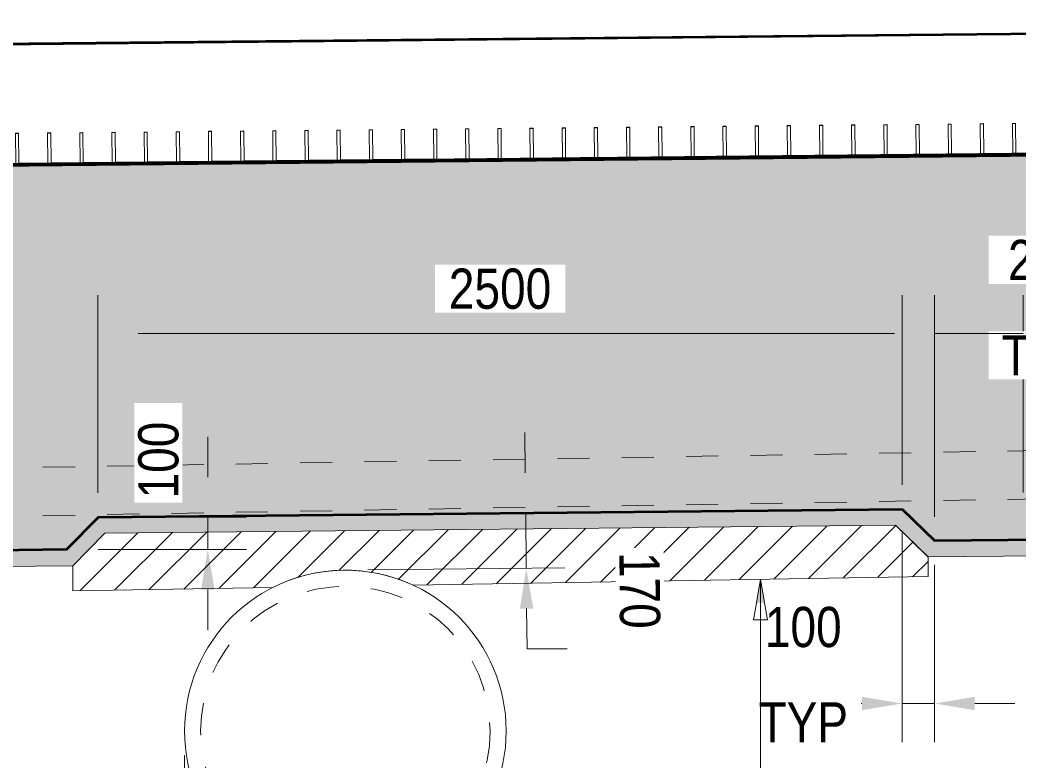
# Model space of a CAD drawing. Header units: metres. Extents: x -1691 to -1609, y 3 to 593.
# Drawn here: x -1631.537 to -1628.43, y 17.167 to 19.472 of the extents above; entities that cross this region are included whole.
import ezdxf

# ---------------------------------------------------------------- set-up
doc = ezdxf.new("R2010")
doc.units = ezdxf.units.M
doc.linetypes.add('JacobsDash', pattern=[0.0045, 0.003, -0.0015])
doc.layers.get('Defpoints').update_dxf_attribs({"color": 41})
for name, color, linetype, lineweight in [('BRIDGE-ABUTMENT-CONC', 7, 'Continuous', 50), ('BRIDGE-FRAMING-LINE-18-HID', 7, 'JacobsDash', 18), ('D-BDGE', 7, 'Continuous', 13), ('D-BDGE-FLOOR', 7, 'Continuous', 50), ('D-BDGE-FRAMING', 7, 'Continuous', 50), ('D-BDGE-LINE', 7, 'Continuous', 9), ('D-ENHA-TEXT', 7, 'Continuous', 9), ('D-ENHA-TEXT-DIMS', 7, 'Continuous', 9)]:
    doc.layers.add(name, color=color, linetype=linetype, lineweight=lineweight)
doc.styles.add('Arial Narrow_1', font='ARIALN.TTF', dxfattribs={"height": 0.125})
doc.styles.add('Arial Narrow_3', font='ARIALN.TTF', dxfattribs={"height": 0.125})
doc.dimstyles.new('Dimension_Standard_O__mm_', dxfattribs={"dimscale": 0.3048, "dimtxt": 0.127929, "dimasz": 0.410105, "dimexe": 0.393701, "dimexo": 0.246063, "dimgap": 0.246063, "dimtad": 1, "dimdec": 0, "dimlfac": 1000, "dimzin": 0, "dimdsep": 46, "dimtxsty": 'Arial Narrow_1', "dimsah": 1, "dimcen": 0.09, "dimaunit": 1, "dimadec": 4, "dimazin": 0, "dimtfac": 1, "dimtdec": 4, "dimtix": 1, "dimtmove": 0, "dimatfit": 3, "dimfxl": 1, "dimtvp": 1, "dimtfill": 1, "dimtolj": 1, "dimtzin": 0, "dimlwd": 18, "dimlwe": 18, "dimarcsym": 2})
doc.dimstyles.new('Dimension_Standard_O__mm__1', dxfattribs={"dimscale": 0.3048, "dimtxt": 0.127929, "dimasz": 0.410105, "dimexe": 0.393701, "dimexo": 0.246063, "dimgap": 0.246063, "dimtad": 1, "dimdec": 0, "dimlfac": 1000, "dimzin": 0, "dimdsep": 46, "dimtxsty": 'Arial Narrow_1', "dimsah": 1, "dimcen": 0.09, "dimaunit": 1, "dimadec": 4, "dimazin": 0, "dimtfac": 1, "dimtdec": 4, "dimtix": 1, "dimtmove": 2, "dimatfit": 3, "dimfxl": 1, "dimtvp": 1, "dimtfill": 1, "dimtolj": 1, "dimtzin": 0, "dimlwd": 18, "dimlwe": 18, "dimarcsym": 2})
doc.dimstyles.new('Dimension_Standard_O__mm__3', dxfattribs={"dimscale": 0.3048, "dimtxt": 0.127929, "dimasz": 0.410105, "dimexe": 0.393701, "dimexo": 0.246063, "dimgap": 0.246063, "dimtad": 1, "dimdec": 0, "dimlfac": 1000, "dimzin": 0, "dimdsep": 46, "dimtxsty": 'Arial Narrow_3', "dimsah": 1, "dimcen": 0.09, "dimaunit": 1, "dimadec": 4, "dimazin": 0, "dimtfac": 1, "dimtdec": 4, "dimtix": 1, "dimtmove": 0, "dimatfit": 3, "dimfxl": 1, "dimtvp": 1, "dimtfill": 1, "dimtolj": 1, "dimtzin": 0, "dimlwd": 18, "dimlwe": 18, "dimarcsym": 2})
doc.dimstyles.new('Dimension_Standard_O__mm__4', dxfattribs={"dimscale": 0.3048, "dimtxt": 0.127929, "dimasz": 0.410105, "dimexe": 0.393701, "dimexo": 0.246063, "dimgap": 0.246063, "dimtad": 1, "dimdec": 0, "dimlfac": 1000, "dimzin": 0, "dimdsep": 46, "dimtxsty": 'Arial Narrow_1', "dimsah": 1, "dimcen": 0.09, "dimaunit": 1, "dimadec": 4, "dimazin": 0, "dimtfac": 1, "dimtdec": 4, "dimtix": 1, "dimtmove": 1, "dimatfit": 3, "dimfxl": 1, "dimtvp": 1, "dimtfill": 1, "dimtolj": 1, "dimtzin": 0, "dimlwd": 18, "dimlwe": 18, "dimarcsym": 2})

# ---------------------------------------------------------------- blocks, each defined once
blk = doc.blocks.new('07_STR_DPS_PermadecPanel - 07_STR_DPS_PermadecPanel-5973129-DRG-2871072 - ABUTMENT B CONCRETE ELEVATION')
at = {"layer": 'BRIDGE-FRAMING-LINE-18-HID', "color": 9, "lineweight": 13, "true_color": 0xc3c3c3}
for p, q in [((-1673.3267, 19.1193), (-1673.3167, 19.1194)), ((-1673.3267, 19.1187), (-1673.3267, 19.1193)), ((-1673.3267, 19.1193), (-1673.3267, 19.1187)), ((-1673.3167, 19.1194), (-1673.3167, 19.1188)), ((-1673.3167, 19.1194), (-1673.3167, 19.1188)), ((-1673.2267, 19.1203), (-1673.2167, 19.1204)), ((-1673.2267, 19.1197), (-1673.2267, 19.1203)), ((-1673.2267, 19.1203), (-1673.2267, 19.1197)), ((-1673.2167, 19.1204), (-1673.2167, 19.1198)), ((-1673.2167, 19.1204), (-1673.2167, 19.1198)), ((-1673.1267, 19.1213), (-1673.1167, 19.1214)), ((-1673.1267, 19.1207), (-1673.1267, 19.1213)), ((-1673.1267, 19.1213), (-1673.1267, 19.1207)), ((-1673.1167, 19.1214), (-1673.1167, 19.1208)), ((-1673.1167, 19.1214), (-1673.1167, 19.1208)), ((-1673.0267, 19.1223), (-1673.0167, 19.1224)), ((-1673.0267, 19.1217), (-1673.0267, 19.1223)), ((-1673.0267, 19.1223), (-1673.0267, 19.1217)), ((-1673.0167, 19.1224), (-1673.0167, 19.1218)), ((-1673.0167, 19.1224), (-1673.0167, 19.1218)), ((-1672.9267, 19.1232), (-1672.9167, 19.1233)), ((-1672.9267, 19.1227), (-1672.9267, 19.1232)), ((-1672.9267, 19.1232), (-1672.9267, 19.1227)), ((-1672.9167, 19.1233), (-1672.9167, 19.1228)), ((-1672.9167, 19.1233), (-1672.9167, 19.1228)), ((-1672.8267, 19.1242), (-1672.8167, 19.1243)), ((-1672.8267, 19.1237), (-1672.8267, 19.1242)), ((-1672.8267, 19.1242), (-1672.8267, 19.1237)), ((-1672.8167, 19.1243), (-1672.8167, 19.1238)), ((-1672.8167, 19.1243), (-1672.8167, 19.1238)), ((-1673.3707, 19.0258), (-1673.3708, 19.0253)), ((-1673.3707, 19.0258), (-1673.3257, 19.0263)), ((-1673.3707, 19.0253), (-1673.3707, 19.0258)), ((-1672.7707, 19.0258), (-1673.3707, 19.0198)), ((-1673.3157, 19.0264), (-1673.2258, 19.0273)), ((-1673.2158, 19.0274), (-1673.1258, 19.0283)), ((-1673.1158, 19.0284), (-1673.0258, 19.0293)), ((-1673.0158, 19.0294), (-1672.9258, 19.0303)), ((-1672.9158, 19.0304), (-1672.8258, 19.0312)), ((-1672.8158, 19.0313), (-1672.7708, 19.0318)), ((-1672.7708, 19.0318), (-1672.7708, 19.0315)), ((-1672.7708, 19.0318), (-1672.7708, 19.0312))]:
    blk.add_line(p, q, dxfattribs=at)
at = {"layer": 'D-BDGE-FRAMING', "color": 9, "lineweight": 13, "true_color": 0xc3c3c3}
for p, q in [((-1673.3167, 19.1188), (-1673.3267, 19.1187)), ((-1673.3267, 19.1187), (-1673.3258, 19.0257)), ((-1673.3158, 19.0258), (-1673.3167, 19.1188)), ((-1673.2167, 19.1198), (-1673.2267, 19.1197)), ((-1673.2267, 19.1197), (-1673.2258, 19.0267)), ((-1673.2158, 19.0268), (-1673.2167, 19.1198)), ((-1673.1167, 19.1208), (-1673.1267, 19.1207)), ((-1673.1267, 19.1207), (-1673.1258, 19.0277)), ((-1673.1158, 19.0278), (-1673.1167, 19.1208)), ((-1673.0167, 19.1218), (-1673.0267, 19.1217)), ((-1673.0267, 19.1217), (-1673.0258, 19.0287)), ((-1673.0158, 19.0288), (-1673.0167, 19.1218)), ((-1672.9167, 19.1228), (-1672.9267, 19.1227)), ((-1672.9267, 19.1227), (-1672.9258, 19.0297)), ((-1672.9158, 19.0298), (-1672.9167, 19.1228)), ((-1672.8167, 19.1238), (-1672.8267, 19.1237)), ((-1672.8267, 19.1237), (-1672.8258, 19.0307)), ((-1672.8158, 19.0308), (-1672.8167, 19.1238)), ((-1673.3258, 19.0257), (-1673.3708, 19.0253)), ((-1673.3708, 19.0252), (-1673.3707, 19.0193)), ((-1673.3707, 19.0193), (-1672.7708, 19.0252)), ((-1673.2258, 19.0267), (-1673.3158, 19.0258)), ((-1673.1258, 19.0277), (-1673.2158, 19.0268)), ((-1673.0258, 19.0287), (-1673.1158, 19.0278)), ((-1672.9258, 19.0297), (-1673.0158, 19.0288)), ((-1672.8258, 19.0307), (-1672.9158, 19.0298)), ((-1672.7708, 19.0312), (-1672.8158, 19.0308)), ((-1672.7708, 19.0252), (-1672.7708, 19.0312))]:
    blk.add_line(p, q, dxfattribs=at)
blk = doc.blocks.new('07_STR_DPS_PermadecPanel - 07_STR_DPS_PermadecPanel-V22-DRG-2871072 - ABUTMENT B CONCRETE ELEVATION')
at = {"layer": 'BRIDGE-FRAMING-LINE-18-HID', "color": 9, "lineweight": 13, "true_color": 0xc3c3c3}
for p, q in [((-1672.7267, 19.1255), (-1672.7167, 19.1256)), ((-1672.7267, 19.1249), (-1672.7267, 19.1255)), ((-1672.7267, 19.1255), (-1672.7267, 19.1249)), ((-1672.7167, 19.1256), (-1672.7167, 19.125)), ((-1672.7167, 19.1256), (-1672.7167, 19.125)), ((-1672.6267, 19.1265), (-1672.6167, 19.1266)), ((-1672.6267, 19.1259), (-1672.6267, 19.1265)), ((-1672.6267, 19.1265), (-1672.6267, 19.1259)), ((-1672.6167, 19.1266), (-1672.6167, 19.126)), ((-1672.6167, 19.1266), (-1672.6167, 19.126)), ((-1672.5267, 19.1275), (-1672.5268, 19.1269)), ((-1672.5267, 19.1275), (-1672.5167, 19.1276)), ((-1672.5267, 19.1269), (-1672.5267, 19.1275)), ((-1672.5167, 19.1276), (-1672.5168, 19.127)), ((-1672.5167, 19.1276), (-1672.5167, 19.127)), ((-1672.4267, 19.1285), (-1672.4268, 19.1279)), ((-1672.4267, 19.1285), (-1672.4167, 19.1286)), ((-1672.4267, 19.1279), (-1672.4267, 19.1285)), ((-1672.4167, 19.1286), (-1672.4168, 19.128)), ((-1672.4167, 19.1286), (-1672.4167, 19.128)), ((-1672.3267, 19.1294), (-1672.3268, 19.1289)), ((-1672.3267, 19.1294), (-1672.3167, 19.1295)), ((-1672.3267, 19.1289), (-1672.3267, 19.1294)), ((-1672.3167, 19.1295), (-1672.3168, 19.129)), ((-1672.3167, 19.1295), (-1672.3167, 19.129)), ((-1672.2267, 19.1304), (-1672.2268, 19.1299)), ((-1672.2267, 19.1304), (-1672.2167, 19.1305)), ((-1672.2267, 19.1299), (-1672.2267, 19.1304)), ((-1672.2167, 19.1305), (-1672.2168, 19.13)), ((-1672.2167, 19.1305), (-1672.2167, 19.13)), ((-1672.7708, 19.032), (-1672.7258, 19.0325)), ((-1672.7708, 19.0315), (-1672.7708, 19.032)), ((-1672.7708, 19.032), (-1672.7708, 19.0315)), ((-1672.7708, 19.0315), (-1672.7708, 19.0313)), ((-1672.1707, 19.032), (-1672.7707, 19.026)), ((-1672.7158, 19.0326), (-1672.6258, 19.0335)), ((-1672.6158, 19.0336), (-1672.5258, 19.0345)), ((-1672.5158, 19.0346), (-1672.4258, 19.0355)), ((-1672.4158, 19.0356), (-1672.3258, 19.0365)), ((-1672.3158, 19.0366), (-1672.2258, 19.0374)), ((-1672.2158, 19.0375), (-1672.1708, 19.038)), ((-1672.1708, 19.038), (-1672.1708, 19.0374)), ((-1672.1708, 19.038), (-1672.1708, 19.0374)), ((-1672.1708, 19.0373), (-1672.1708, 19.0374))]:
    blk.add_line(p, q, dxfattribs=at)
at = {"layer": 'D-BDGE-FRAMING', "color": 9, "lineweight": 13, "true_color": 0xc3c3c3}
for p, q in [((-1672.7167, 19.125), (-1672.7267, 19.1249)), ((-1672.7267, 19.1249), (-1672.7258, 19.0319)), ((-1672.7158, 19.032), (-1672.7167, 19.125)), ((-1672.6167, 19.126), (-1672.6267, 19.1259)), ((-1672.6267, 19.1259), (-1672.6258, 19.0329)), ((-1672.6158, 19.033), (-1672.6167, 19.126)), ((-1672.5168, 19.127), (-1672.5268, 19.1269)), ((-1672.5268, 19.1269), (-1672.5258, 19.0339)), ((-1672.5158, 19.034), (-1672.5168, 19.127)), ((-1672.4168, 19.128), (-1672.4268, 19.1279)), ((-1672.4268, 19.1279), (-1672.4258, 19.0349)), ((-1672.4158, 19.035), (-1672.4168, 19.128)), ((-1672.3168, 19.129), (-1672.3268, 19.1289)), ((-1672.3268, 19.1289), (-1672.3258, 19.0359)), ((-1672.3158, 19.036), (-1672.3168, 19.129)), ((-1672.2168, 19.13), (-1672.2268, 19.1299)), ((-1672.2268, 19.1299), (-1672.2258, 19.0369)), ((-1672.2158, 19.037), (-1672.2168, 19.13)), ((-1672.7258, 19.0319), (-1672.7708, 19.0315)), ((-1672.7708, 19.0255), (-1672.1708, 19.0314)), ((-1672.7708, 19.0312), (-1672.7708, 19.0255)), ((-1672.6258, 19.0329), (-1672.7158, 19.032)), ((-1672.5258, 19.0339), (-1672.6158, 19.033)), ((-1672.4258, 19.0349), (-1672.5158, 19.034)), ((-1672.3258, 19.0359), (-1672.4158, 19.035)), ((-1672.2258, 19.0369), (-1672.3158, 19.036)), ((-1672.1708, 19.0374), (-1672.2158, 19.037)), ((-1672.1708, 19.0314), (-1672.1708, 19.0373))]:
    blk.add_line(p, q, dxfattribs=at)
blk = doc.blocks.new('07_STR_DPS_PermadecPanel - 07_STR_DPS_PermadecPanel-V23-DRG-2871072 - ABUTMENT B CONCRETE ELEVATION')
at = {"layer": 'BRIDGE-FRAMING-LINE-18-HID', "color": 9, "lineweight": 13, "true_color": 0xc3c3c3}
for p, q in [((-1671.8267, 19.1343), (-1671.8268, 19.1337)), ((-1671.8267, 19.1343), (-1671.8167, 19.1344)), ((-1671.8267, 19.1337), (-1671.8267, 19.1343)), ((-1671.8167, 19.1344), (-1671.8168, 19.1338)), ((-1671.8167, 19.1344), (-1671.8167, 19.1338)), ((-1671.7268, 19.1352), (-1671.7168, 19.1353)), ((-1671.7267, 19.1347), (-1671.7268, 19.1352)), ((-1671.7268, 19.1352), (-1671.7268, 19.1347)), ((-1671.7168, 19.1353), (-1671.7167, 19.1348)), ((-1671.7168, 19.1353), (-1671.7168, 19.1348)), ((-1671.6268, 19.1362), (-1671.6168, 19.1363)), ((-1671.6268, 19.1357), (-1671.6268, 19.1362)), ((-1671.6268, 19.1362), (-1671.6268, 19.1357)), ((-1671.6168, 19.1363), (-1671.6168, 19.1358)), ((-1671.6168, 19.1363), (-1671.6168, 19.1358)), ((-1672.1267, 19.1313), (-1672.1268, 19.1307)), ((-1672.1267, 19.1313), (-1672.1167, 19.1314)), ((-1672.1267, 19.1307), (-1672.1267, 19.1313)), ((-1672.1167, 19.1314), (-1672.1168, 19.1308)), ((-1672.1167, 19.1314), (-1672.1167, 19.1308)), ((-1672.0267, 19.1323), (-1672.0268, 19.1317)), ((-1672.0267, 19.1323), (-1672.0167, 19.1324)), ((-1672.0267, 19.1317), (-1672.0267, 19.1323)), ((-1672.0167, 19.1324), (-1672.0168, 19.1318)), ((-1672.0167, 19.1324), (-1672.0167, 19.1318)), ((-1671.9267, 19.1333), (-1671.9268, 19.1327)), ((-1671.9267, 19.1333), (-1671.9167, 19.1334)), ((-1671.9267, 19.1327), (-1671.9267, 19.1333)), ((-1671.9167, 19.1334), (-1671.9168, 19.1328)), ((-1671.9167, 19.1334), (-1671.9167, 19.1328)), ((-1671.9158, 19.0404), (-1671.8258, 19.0413)), ((-1671.8158, 19.0414), (-1671.7258, 19.0423)), ((-1671.7158, 19.0424), (-1671.6258, 19.0432)), ((-1671.6158, 19.0433), (-1671.5708, 19.0438)), ((-1671.5708, 19.0438), (-1671.5709, 19.0432)), ((-1671.5708, 19.0438), (-1671.5708, 19.0432)), ((-1672.1708, 19.0378), (-1672.1258, 19.0383)), ((-1672.1708, 19.0374), (-1672.1708, 19.0378)), ((-1672.1708, 19.0378), (-1672.1708, 19.0373)), ((-1671.5708, 19.0378), (-1672.1707, 19.0318)), ((-1672.1158, 19.0384), (-1672.0258, 19.0393)), ((-1672.0158, 19.0394), (-1671.9258, 19.0403))]:
    blk.add_line(p, q, dxfattribs=at)
at = {"layer": 'D-BDGE-FRAMING', "color": 9, "lineweight": 13, "true_color": 0xc3c3c3}
for p, q in [((-1671.8168, 19.1338), (-1671.8268, 19.1337)), ((-1671.8268, 19.1337), (-1671.8259, 19.0407)), ((-1671.8159, 19.0408), (-1671.8168, 19.1338)), ((-1671.7168, 19.1348), (-1671.7268, 19.1347)), ((-1671.7268, 19.1347), (-1671.7259, 19.0417)), ((-1671.7159, 19.0418), (-1671.7168, 19.1348)), ((-1671.6168, 19.1358), (-1671.6268, 19.1357)), ((-1671.6268, 19.1357), (-1671.6259, 19.0427)), ((-1671.6159, 19.0428), (-1671.6168, 19.1358)), ((-1672.1168, 19.1308), (-1672.1268, 19.1307)), ((-1672.1268, 19.1307), (-1672.1258, 19.0377)), ((-1672.1158, 19.0378), (-1672.1168, 19.1308)), ((-1672.0168, 19.1318), (-1672.0268, 19.1317)), ((-1672.0268, 19.1317), (-1672.0259, 19.0387)), ((-1672.0159, 19.0388), (-1672.0168, 19.1318)), ((-1671.9168, 19.1328), (-1671.9268, 19.1327)), ((-1671.9268, 19.1327), (-1671.9259, 19.0397)), ((-1671.9159, 19.0398), (-1671.9168, 19.1328)), ((-1671.8259, 19.0407), (-1671.9159, 19.0398)), ((-1671.7259, 19.0417), (-1671.8159, 19.0408)), ((-1671.6259, 19.0427), (-1671.7159, 19.0418)), ((-1671.5709, 19.0432), (-1671.6159, 19.0428)), ((-1671.5708, 19.0372), (-1671.5709, 19.0432)), ((-1672.1258, 19.0377), (-1672.1708, 19.0373)), ((-1672.1708, 19.0373), (-1672.1708, 19.0313)), ((-1672.1708, 19.0313), (-1671.5708, 19.0372)), ((-1672.0259, 19.0387), (-1672.1158, 19.0378)), ((-1671.9259, 19.0397), (-1672.0159, 19.0388))]:
    blk.add_line(p, q, dxfattribs=at)
blk = doc.blocks.new('07_STR_DPS_PermadecPanel - 07_STR_DPS_PermadecPanel-V24-DRG-2871072 - ABUTMENT B CONCRETE ELEVATION')
at = {"layer": 'BRIDGE-FRAMING-LINE-18-HID', "color": 9, "lineweight": 13, "true_color": 0xc3c3c3}
for p, q in [((-1671.5268, 19.1372), (-1671.5168, 19.1373)), ((-1671.5268, 19.1366), (-1671.5268, 19.1372)), ((-1671.5268, 19.1372), (-1671.5268, 19.1366)), ((-1671.5168, 19.1373), (-1671.5168, 19.1367)), ((-1671.5168, 19.1373), (-1671.5168, 19.1367)), ((-1671.4268, 19.1382), (-1671.4168, 19.1383)), ((-1671.4268, 19.1376), (-1671.4268, 19.1382)), ((-1671.4268, 19.1382), (-1671.4268, 19.1376)), ((-1671.4168, 19.1383), (-1671.4168, 19.1377)), ((-1671.4168, 19.1383), (-1671.4168, 19.1377)), ((-1671.3268, 19.1392), (-1671.3168, 19.1393)), ((-1671.3268, 19.1386), (-1671.3268, 19.1392)), ((-1671.3268, 19.1392), (-1671.3268, 19.1386)), ((-1671.3168, 19.1393), (-1671.3168, 19.1387)), ((-1671.3168, 19.1393), (-1671.3168, 19.1387)), ((-1671.2268, 19.1402), (-1671.2168, 19.1403)), ((-1671.2268, 19.1396), (-1671.2268, 19.1402)), ((-1671.2268, 19.1402), (-1671.2268, 19.1396)), ((-1671.2168, 19.1403), (-1671.2168, 19.1397)), ((-1671.2168, 19.1403), (-1671.2168, 19.1397)), ((-1671.1268, 19.1411), (-1671.1168, 19.1412)), ((-1671.1268, 19.1406), (-1671.1268, 19.1411)), ((-1671.1268, 19.1411), (-1671.1268, 19.1406)), ((-1671.1168, 19.1412), (-1671.1168, 19.1407)), ((-1671.1168, 19.1412), (-1671.1168, 19.1407)), ((-1671.0268, 19.1421), (-1671.0168, 19.1422)), ((-1671.0268, 19.1416), (-1671.0268, 19.1421)), ((-1671.0268, 19.1421), (-1671.0268, 19.1416)), ((-1671.0168, 19.1422), (-1671.0168, 19.1417)), ((-1671.0168, 19.1422), (-1671.0168, 19.1417)), ((-1671.5708, 19.0437), (-1671.5709, 19.0432)), ((-1671.5708, 19.0437), (-1671.5258, 19.0442)), ((-1671.5708, 19.0433), (-1671.5708, 19.0437)), ((-1670.9708, 19.0437), (-1671.5708, 19.0377)), ((-1671.5158, 19.0443), (-1671.4258, 19.0452)), ((-1671.4158, 19.0453), (-1671.3258, 19.0462)), ((-1671.3158, 19.0463), (-1671.2259, 19.0472)), ((-1671.2159, 19.0473), (-1671.1259, 19.0482)), ((-1671.1159, 19.0483), (-1671.0259, 19.0491)), ((-1671.0159, 19.0492), (-1670.9709, 19.0497)), ((-1670.9709, 19.0497), (-1670.9709, 19.0491)), ((-1670.9709, 19.0497), (-1670.9709, 19.0491))]:
    blk.add_line(p, q, dxfattribs=at)
at = {"layer": 'D-BDGE-FRAMING', "color": 9, "lineweight": 13, "true_color": 0xc3c3c3}
for p, q in [((-1671.5168, 19.1367), (-1671.5268, 19.1366)), ((-1671.5268, 19.1366), (-1671.5259, 19.0436)), ((-1671.5159, 19.0437), (-1671.5168, 19.1367)), ((-1671.4168, 19.1377), (-1671.4268, 19.1376)), ((-1671.4268, 19.1376), (-1671.4259, 19.0446)), ((-1671.4159, 19.0447), (-1671.4168, 19.1377)), ((-1671.3168, 19.1387), (-1671.3268, 19.1386)), ((-1671.3268, 19.1386), (-1671.3259, 19.0456)), ((-1671.3159, 19.0457), (-1671.3168, 19.1387)), ((-1671.2168, 19.1397), (-1671.2268, 19.1396)), ((-1671.2268, 19.1396), (-1671.2259, 19.0466)), ((-1671.2159, 19.0467), (-1671.2168, 19.1397)), ((-1671.1168, 19.1407), (-1671.1268, 19.1406)), ((-1671.1268, 19.1406), (-1671.1259, 19.0476)), ((-1671.1159, 19.0477), (-1671.1168, 19.1407)), ((-1671.0168, 19.1417), (-1671.0268, 19.1416)), ((-1671.0268, 19.1416), (-1671.0259, 19.0486)), ((-1671.0159, 19.0487), (-1671.0168, 19.1417)), ((-1671.5259, 19.0436), (-1671.5709, 19.0432)), ((-1671.5709, 19.0432), (-1671.5708, 19.0372)), ((-1671.5708, 19.0372), (-1670.9708, 19.0431)), ((-1671.4259, 19.0446), (-1671.5159, 19.0437)), ((-1671.3259, 19.0456), (-1671.4159, 19.0447)), ((-1671.2259, 19.0466), (-1671.3159, 19.0457)), ((-1671.1259, 19.0476), (-1671.2159, 19.0467)), ((-1671.0259, 19.0486), (-1671.1159, 19.0477)), ((-1670.9709, 19.0491), (-1671.0159, 19.0487)), ((-1670.9708, 19.0431), (-1670.9709, 19.0491))]:
    blk.add_line(p, q, dxfattribs=at)
blk = doc.blocks.new('07_STR_DPS_PermadecPanel - 07_STR_DPS_PermadecPanel-V25-DRG-2871072 - ABUTMENT B CONCRETE ELEVATION')
at = {"layer": 'BRIDGE-FRAMING-LINE-18-HID', "color": 9, "lineweight": 13, "true_color": 0xc3c3c3}
for p, q in [((-1670.9268, 19.1432), (-1670.9168, 19.1433)), ((-1670.9268, 19.1426), (-1670.9268, 19.1432)), ((-1670.9268, 19.1432), (-1670.9268, 19.1426)), ((-1670.9168, 19.1433), (-1670.9168, 19.1427)), ((-1670.9168, 19.1433), (-1670.9168, 19.1427)), ((-1670.8268, 19.1442), (-1670.8168, 19.1443)), ((-1670.8268, 19.1436), (-1670.8268, 19.1442)), ((-1670.8268, 19.1442), (-1670.8268, 19.1436)), ((-1670.8168, 19.1443), (-1670.8168, 19.1437)), ((-1670.8168, 19.1443), (-1670.8168, 19.1437)), ((-1670.7268, 19.1452), (-1670.7168, 19.1453)), ((-1670.7268, 19.1446), (-1670.7268, 19.1452)), ((-1670.7268, 19.1452), (-1670.7268, 19.1446)), ((-1670.7168, 19.1453), (-1670.7168, 19.1447)), ((-1670.7168, 19.1453), (-1670.7168, 19.1447)), ((-1670.6268, 19.1462), (-1670.6168, 19.1463)), ((-1670.6268, 19.1456), (-1670.6268, 19.1462)), ((-1670.6268, 19.1462), (-1670.6268, 19.1456)), ((-1670.6168, 19.1463), (-1670.6168, 19.1457)), ((-1670.6168, 19.1463), (-1670.6168, 19.1457)), ((-1670.5268, 19.1471), (-1670.5269, 19.1466)), ((-1670.5268, 19.1471), (-1670.5168, 19.1472)), ((-1670.5268, 19.1466), (-1670.5268, 19.1471)), ((-1670.5168, 19.1472), (-1670.5169, 19.1467)), ((-1670.5168, 19.1472), (-1670.5168, 19.1467)), ((-1670.4268, 19.1481), (-1670.4269, 19.1476)), ((-1670.4268, 19.1481), (-1670.4168, 19.1482)), ((-1670.4268, 19.1476), (-1670.4268, 19.1481)), ((-1670.4168, 19.1482), (-1670.4169, 19.1477)), ((-1670.4168, 19.1482), (-1670.4168, 19.1477)), ((-1670.9709, 19.0497), (-1670.9259, 19.0502)), ((-1670.9709, 19.0491), (-1670.9709, 19.0497)), ((-1670.9709, 19.0497), (-1670.9709, 19.0492)), ((-1670.3708, 19.0497), (-1670.9708, 19.0437)), ((-1670.9159, 19.0503), (-1670.8259, 19.0512)), ((-1670.8159, 19.0513), (-1670.7259, 19.0522)), ((-1670.7159, 19.0523), (-1670.6259, 19.0532)), ((-1670.6159, 19.0533), (-1670.5259, 19.0542)), ((-1670.5159, 19.0543), (-1670.4259, 19.0551)), ((-1670.4159, 19.0552), (-1670.3709, 19.0557)), ((-1670.3709, 19.0557), (-1670.3709, 19.0553)), ((-1670.3709, 19.0557), (-1670.3709, 19.0551))]:
    blk.add_line(p, q, dxfattribs=at)
at = {"layer": 'D-BDGE-FRAMING', "color": 9, "lineweight": 13, "true_color": 0xc3c3c3}
for p, q in [((-1670.9168, 19.1427), (-1670.9268, 19.1426)), ((-1670.9268, 19.1426), (-1670.9259, 19.0496)), ((-1670.9159, 19.0497), (-1670.9168, 19.1427)), ((-1670.8168, 19.1437), (-1670.8268, 19.1436)), ((-1670.8268, 19.1436), (-1670.8259, 19.0506)), ((-1670.8159, 19.0507), (-1670.8168, 19.1437)), ((-1670.7168, 19.1447), (-1670.7268, 19.1446)), ((-1670.7268, 19.1446), (-1670.7259, 19.0516)), ((-1670.7159, 19.0517), (-1670.7168, 19.1447)), ((-1670.6168, 19.1457), (-1670.6268, 19.1456)), ((-1670.6268, 19.1456), (-1670.6259, 19.0526)), ((-1670.6159, 19.0527), (-1670.6168, 19.1457)), ((-1670.5169, 19.1467), (-1670.5269, 19.1466)), ((-1670.5269, 19.1466), (-1670.5259, 19.0536)), ((-1670.5159, 19.0537), (-1670.5169, 19.1467)), ((-1670.4169, 19.1477), (-1670.4269, 19.1476)), ((-1670.4269, 19.1476), (-1670.4259, 19.0546)), ((-1670.4159, 19.0547), (-1670.4169, 19.1477)), ((-1670.9259, 19.0496), (-1670.9709, 19.0492)), ((-1670.9709, 19.0491), (-1670.9708, 19.0432)), ((-1670.9708, 19.0432), (-1670.3709, 19.0491)), ((-1670.8259, 19.0506), (-1670.9159, 19.0497)), ((-1670.7259, 19.0516), (-1670.8159, 19.0507)), ((-1670.6259, 19.0526), (-1670.7159, 19.0517)), ((-1670.5259, 19.0536), (-1670.6159, 19.0527)), ((-1670.4259, 19.0546), (-1670.5159, 19.0537)), ((-1670.3709, 19.0551), (-1670.4159, 19.0547)), ((-1670.3709, 19.0491), (-1670.3709, 19.0551))]:
    blk.add_line(p, q, dxfattribs=at)
blk = doc.blocks.new('07_STR_DPS_PermadecPanel - 07_STR_DPS_PermadecPanel-V26-DRG-2871072 - ABUTMENT B CONCRETE ELEVATION')
at = {"layer": 'BRIDGE-FRAMING-LINE-18-HID', "color": 9, "lineweight": 13, "true_color": 0xc3c3c3}
for p, q in [((-1670.3268, 19.1493), (-1670.3269, 19.1487)), ((-1670.3268, 19.1493), (-1670.3168, 19.1494)), ((-1670.3268, 19.1487), (-1670.3268, 19.1493)), ((-1670.3168, 19.1494), (-1670.3169, 19.1488)), ((-1670.3168, 19.1494), (-1670.3168, 19.1488)), ((-1670.2268, 19.1503), (-1670.2269, 19.1497)), ((-1670.2268, 19.1503), (-1670.2168, 19.1504)), ((-1670.2268, 19.1497), (-1670.2268, 19.1503)), ((-1670.2168, 19.1504), (-1670.2169, 19.1498)), ((-1670.2168, 19.1504), (-1670.2168, 19.1498)), ((-1670.1268, 19.1513), (-1670.1269, 19.1507)), ((-1670.1268, 19.1513), (-1670.1168, 19.1514)), ((-1670.1268, 19.1507), (-1670.1268, 19.1513)), ((-1670.1168, 19.1514), (-1670.1169, 19.1508)), ((-1670.1168, 19.1514), (-1670.1168, 19.1508)), ((-1670.0268, 19.1523), (-1670.0269, 19.1517)), ((-1670.0268, 19.1523), (-1670.0168, 19.1524)), ((-1670.0268, 19.1517), (-1670.0268, 19.1523)), ((-1670.0168, 19.1524), (-1670.0169, 19.1518)), ((-1670.0168, 19.1524), (-1670.0168, 19.1518)), ((-1669.9268, 19.1532), (-1669.9269, 19.1527)), ((-1669.9268, 19.1532), (-1669.9168, 19.1533)), ((-1669.9268, 19.1527), (-1669.9268, 19.1532)), ((-1669.9168, 19.1533), (-1669.9169, 19.1528)), ((-1669.9168, 19.1533), (-1669.9168, 19.1528)), ((-1669.8268, 19.1542), (-1669.8269, 19.1537)), ((-1669.8268, 19.1542), (-1669.8168, 19.1543)), ((-1669.8268, 19.1537), (-1669.8268, 19.1542)), ((-1669.8168, 19.1543), (-1669.8169, 19.1538)), ((-1669.8168, 19.1543), (-1669.8168, 19.1538)), ((-1670.3709, 19.0558), (-1670.3259, 19.0563)), ((-1670.3709, 19.0553), (-1670.3709, 19.0558)), ((-1670.3709, 19.0558), (-1670.3709, 19.0553)), ((-1670.3709, 19.0553), (-1670.3709, 19.0552)), ((-1669.7709, 19.0558), (-1670.3708, 19.0498)), ((-1670.3159, 19.0564), (-1670.2259, 19.0573)), ((-1670.2159, 19.0574), (-1670.1259, 19.0583)), ((-1670.1159, 19.0584), (-1670.0259, 19.0593)), ((-1670.0159, 19.0594), (-1669.9259, 19.0603)), ((-1669.9159, 19.0604), (-1669.8259, 19.0612)), ((-1669.8159, 19.0613), (-1669.7709, 19.0618)), ((-1669.7709, 19.0618), (-1669.771, 19.0612)), ((-1669.7709, 19.0618), (-1669.7709, 19.0613))]:
    blk.add_line(p, q, dxfattribs=at)
at = {"layer": 'D-BDGE-FRAMING', "color": 9, "lineweight": 13, "true_color": 0xc3c3c3}
for p, q in [((-1670.3169, 19.1488), (-1670.3269, 19.1487)), ((-1670.3269, 19.1487), (-1670.3259, 19.0557)), ((-1670.3159, 19.0558), (-1670.3169, 19.1488)), ((-1670.2169, 19.1498), (-1670.2269, 19.1497)), ((-1670.2269, 19.1497), (-1670.2259, 19.0567)), ((-1670.2159, 19.0568), (-1670.2169, 19.1498)), ((-1670.1169, 19.1508), (-1670.1269, 19.1507)), ((-1670.1269, 19.1507), (-1670.1259, 19.0577)), ((-1670.1159, 19.0578), (-1670.1169, 19.1508)), ((-1670.0169, 19.1518), (-1670.0269, 19.1517)), ((-1670.0269, 19.1517), (-1670.026, 19.0587)), ((-1670.016, 19.0588), (-1670.0169, 19.1518)), ((-1669.9169, 19.1528), (-1669.9269, 19.1527)), ((-1669.9269, 19.1527), (-1669.926, 19.0597)), ((-1669.916, 19.0598), (-1669.9169, 19.1528)), ((-1669.8169, 19.1538), (-1669.8269, 19.1537)), ((-1669.8269, 19.1537), (-1669.826, 19.0607)), ((-1669.816, 19.0608), (-1669.8169, 19.1538)), ((-1670.3259, 19.0557), (-1670.3709, 19.0553)), ((-1670.3709, 19.0493), (-1669.7709, 19.0552)), ((-1670.3709, 19.0551), (-1670.3709, 19.0493)), ((-1670.2259, 19.0567), (-1670.3159, 19.0558)), ((-1670.1259, 19.0577), (-1670.2159, 19.0568)), ((-1670.026, 19.0587), (-1670.1159, 19.0578)), ((-1669.926, 19.0597), (-1670.016, 19.0588)), ((-1669.826, 19.0607), (-1669.916, 19.0598)), ((-1669.771, 19.0612), (-1669.816, 19.0608)), ((-1669.7709, 19.0552), (-1669.771, 19.0612))]:
    blk.add_line(p, q, dxfattribs=at)
blk = doc.blocks.new('DIMBLOCK7-DRG-2871072 - ABUTMENT B CONCRETE ELEVATION')
at = {"layer": 'D-ENHA-TEXT-DIMS', "color": 0, "lineweight": 18, "transparency": 16777216}
for p, q in [((-1628.6931, 17.9267), (-1628.6931, 18.6164)), ((-1628.4178, 18.0026), (-1628.4178, 18.6164)), ((-1628.8181, 18.4964), (-1628.9431, 18.4964)), ((-1628.2928, 18.4964), (-1628.1678, 18.4964))]:
    blk.add_line(p, q, dxfattribs=at)
at = {"layer": 'D-ENHA-TEXT-DIMS', "color": 0, "transparency": 16777216}
blk.add_solid([(-1628.8181, 18.5173), (-1628.8181, 18.4756), (-1628.6931, 18.4964)], dxfattribs=at)
at = {"layer": 'Defpoints', "color": 0, "transparency": 16777216}
for p in [(-1628.4178, 17.9276), (-1628.6931, 17.8517)]:
    blk.add_point(p, dxfattribs=at)
at = {"layer": 'D-ENHA-TEXT-DIMS', "color": 0, "lineweight": 18, "transparency": 16777216, "insert": (-1628.3452, 18.7246), "char_height": 0.125, "width": 0.333833, "attachment_point": 5, "line_spacing_factor": 0.974696, "style": 'Arial Narrow_1', "bg_fill": 3, "box_fill_scale": 1.1, "bg_fill_color": 256, "bg_fill_true_color": 13158600, "bg_fill_transparency": 0}
blk.add_mtext('\\A1;275', dxfattribs=at)
at = {"layer": 'D-ENHA-TEXT-DIMS', "color": 0, "lineweight": 18, "transparency": 16777216, "insert": (-1628.3452, 18.4288), "char_height": 0.125, "width": 0.333833, "attachment_point": 5, "style": 'Arial Narrow_1', "bg_fill": 3, "box_fill_scale": 1.1, "bg_fill_color": 256, "bg_fill_true_color": 13158600, "bg_fill_transparency": 0}
blk.add_mtext('\\A1;TYP', dxfattribs=at)
at = {"layer": 'D-ENHA-TEXT-DIMS', "color": 0, "lineweight": 18, "transparency": 16777216}
blk.add_line((-1628.6931, 18.4964), (-1628.4178, 18.4964), dxfattribs=at)
at = {"layer": 'D-ENHA-TEXT-DIMS', "color": 0, "transparency": 16777216}
blk.add_solid([(-1628.2928, 18.5173), (-1628.2928, 18.4756), (-1628.4178, 18.4964)], dxfattribs=at)
at = {"layer": 'Defpoints', "color": 0, "transparency": 16777216}
blk.add_point((-1628.4178, 18.4964), dxfattribs=at)
blk = doc.blocks.new('DIMBLOCK8-DRG-2871072 - ABUTMENT B CONCRETE ELEVATION')
at = {"layer": 'D-ENHA-TEXT-DIMS', "color": 0, "lineweight": 18, "transparency": 16777216}
for p, q in [((-1631.2941, 18.0006), (-1631.2941, 18.6164)), ((-1628.7939, 18.0255), (-1628.7939, 18.6164)), ((-1631.1691, 18.4964), (-1628.9189, 18.4964))]:
    blk.add_line(p, q, dxfattribs=at)
at = {"layer": 'D-ENHA-TEXT-DIMS', "color": 0, "transparency": 16777216}
for points in [[(-1631.1691, 18.5173), (-1631.1691, 18.4756), (-1631.2941, 18.4964)], [(-1628.9189, 18.5173), (-1628.9189, 18.4756), (-1628.7939, 18.4964)]]:
    blk.add_solid(points, dxfattribs=at)
at = {"layer": 'Defpoints', "color": 0, "transparency": 16777216}
for p in [(-1628.7939, 18.4964), (-1631.2941, 17.9256), (-1628.7939, 17.9505)]:
    blk.add_point(p, dxfattribs=at)
at = {"layer": 'D-ENHA-TEXT-DIMS', "color": 0, "lineweight": 18, "transparency": 16777216, "insert": (-1630.044, 18.6352), "char_height": 0.125, "width": 0.380132, "attachment_point": 5, "style": 'Arial Narrow_1', "bg_fill": 3, "box_fill_scale": 1.1, "bg_fill_color": 256, "bg_fill_true_color": 13158600, "bg_fill_transparency": 0}
blk.add_mtext('\\A1;2500', dxfattribs=at)
blk = doc.blocks.new('DIMBLOCK9-DRG-2871072 - ABUTMENT B CONCRETE ELEVATION')
at = {"layer": 'D-ENHA-TEXT-DIMS', "color": 0, "lineweight": 18, "transparency": 16777216}
for p, q in [((-1630.9524, 18.0503), (-1630.9524, 18.1753)), ((-1631.1943, 17.9253), (-1630.8324, 17.9253)), ((-1630.9524, 17.8253), (-1630.9524, 17.9253)), ((-1631.293, 17.8253), (-1630.8324, 17.8253)), ((-1630.9524, 17.7003), (-1630.9524, 17.5753))]:
    blk.add_line(p, q, dxfattribs=at)
at = {"layer": 'D-ENHA-TEXT-DIMS', "color": 0, "transparency": 16777216}
for points in [[(-1630.9733, 18.0503), (-1630.9316, 18.0503), (-1630.9524, 17.9253)], [(-1630.9733, 17.7003), (-1630.9316, 17.7003), (-1630.9524, 17.8253)]]:
    blk.add_solid(points, dxfattribs=at)
at = {"layer": 'Defpoints', "color": 0, "transparency": 16777216}
for p in [(-1631.2693, 17.9253), (-1630.9524, 17.9253), (-1631.368, 17.8253)]:
    blk.add_point(p, dxfattribs=at)
at = {"layer": 'D-ENHA-TEXT-DIMS', "color": 0, "lineweight": 18, "transparency": 16777216, "insert": (-1631.169, 17.9834), "char_height": 0.125, "width": 0.285099, "attachment_point": 1, "rotation": 90, "line_spacing_factor": 0.974696, "style": 'Arial Narrow_1', "bg_fill": 3, "box_fill_scale": 1.1, "bg_fill_color": 256, "bg_fill_true_color": 13158600, "bg_fill_transparency": 0}
blk.add_mtext('\\A1;100', dxfattribs=at)
blk = doc.blocks.new('DIMBLOCK14-DRG-2871072 - ABUTMENT B CONCRETE ELEVATION')
at = {"layer": 'D-ENHA-TEXT-DIMS', "color": 0, "lineweight": 18, "transparency": 16777216}
for p, q in [((-1631.6677, 17.7729), (-1631.6677, 16.6196)), ((-1631.0249, 17.1854), (-1631.0249, 16.6196)), ((-1631.5427, 16.7396), (-1631.1499, 16.7396))]:
    blk.add_line(p, q, dxfattribs=at)
at = {"layer": 'D-ENHA-TEXT-DIMS', "color": 0, "transparency": 16777216}
for points in [[(-1631.5427, 16.7604), (-1631.5427, 16.7188), (-1631.6677, 16.7396)], [(-1631.1499, 16.7604), (-1631.1499, 16.7188), (-1631.0249, 16.7396)]]:
    blk.add_solid(points, dxfattribs=at)
at = {"layer": 'Defpoints', "color": 0, "transparency": 16777216}
for p in [(-1631.6677, 17.8479), (-1631.0249, 17.2604), (-1631.0249, 16.7396)]:
    blk.add_point(p, dxfattribs=at)
at = {"layer": 'D-ENHA-TEXT-DIMS', "color": 0, "lineweight": 18, "transparency": 16777216, "insert": (-1631.3463, 16.8891), "char_height": 0.125, "width": 0.285099, "attachment_point": 5, "style": 'Arial Narrow_3', "bg_fill": 3, "box_fill_scale": 1.1, "bg_fill_color": 256, "bg_fill_true_color": 13158600, "bg_fill_transparency": 0}
blk.add_mtext('\\A1;\u200e645', dxfattribs=at)
blk = doc.blocks.new('DIMBLOCK23-DRG-2871072 - ABUTMENT B CONCRETE ELEVATION')
at = {"layer": 'D-ENHA-TEXT-DIMS', "color": 0, "lineweight": 18, "transparency": 16777216}
for p, q in [((-1628.7939, 17.8755), (-1628.7939, 17.2258)), ((-1628.6931, 17.7767), (-1628.6931, 17.2258)), ((-1628.9189, 17.3458), (-1629.0439, 17.3458)), ((-1628.7939, 17.3458), (-1628.6931, 17.3458)), ((-1628.5681, 17.3458), (-1628.4431, 17.3458))]:
    blk.add_line(p, q, dxfattribs=at)
at = {"layer": 'D-ENHA-TEXT-DIMS', "color": 0, "transparency": 16777216}
blk.add_solid([(-1628.5681, 17.3666), (-1628.5681, 17.325), (-1628.6931, 17.3458)], dxfattribs=at)
at = {"layer": 'Defpoints', "color": 0, "transparency": 16777216}
for p in [(-1628.7939, 17.9505), (-1628.6931, 17.8517), (-1628.6931, 17.3458)]:
    blk.add_point(p, dxfattribs=at)
at = {"layer": 'D-ENHA-TEXT-DIMS', "color": 0, "lineweight": 18, "transparency": 16777216, "insert": (-1629.1013, 17.5829), "char_height": 0.125, "width": 0.333833, "attachment_point": 5, "line_spacing_factor": 0.974696, "style": 'Arial Narrow_1', "bg_fill": 3, "box_fill_scale": 1.1, "bg_fill_color": 256, "bg_fill_true_color": 13158600, "bg_fill_transparency": 0}
blk.add_mtext('\\A1;100\u200e', dxfattribs=at)
at = {"layer": 'D-ENHA-TEXT-DIMS', "color": 0, "lineweight": 18, "transparency": 16777216, "insert": (-1629.1013, 17.2871), "char_height": 0.125, "width": 0.333833, "attachment_point": 5, "style": 'Arial Narrow_1', "bg_fill": 3, "box_fill_scale": 1.1, "bg_fill_color": 256, "bg_fill_true_color": 13158600, "bg_fill_transparency": 0}
blk.add_mtext('\\A1;TYP', dxfattribs=at)
at = {"layer": 'D-ENHA-TEXT-DIMS', "color": 0, "transparency": 16777216}
blk.add_solid([(-1628.9189, 17.3666), (-1628.9189, 17.325), (-1628.7939, 17.3458)], dxfattribs=at)
blk = doc.blocks.new('DIMBLOCK24-DRG-2871072 - ABUTMENT B CONCRETE ELEVATION')
at = {"layer": 'D-ENHA-TEXT-DIMS', "color": 0, "lineweight": 18, "transparency": 16777216}
for p, q in [((-1629.9656, 18.0636), (-1629.9668, 18.1886)), ((-1629.9509, 17.9388), (-1630.0843, 17.9374)), ((-1629.9643, 17.9386), (-1629.9626, 17.7661)), ((-1630.4549, 17.7611), (-1629.8426, 17.7673)), ((-1629.9613, 17.6411), (-1629.9601, 17.5161)), ((-1629.8351, 17.5161), (-1629.9601, 17.5161))]:
    blk.add_line(p, q, dxfattribs=at)
at = {"layer": 'D-ENHA-TEXT-DIMS', "color": 0, "transparency": 16777216}
for points in [[(-1629.9447, 18.0638), (-1629.9864, 18.0634), (-1629.9643, 17.9386)], [(-1629.9405, 17.6413), (-1629.9822, 17.6409), (-1629.9626, 17.7661)]]:
    blk.add_solid(points, dxfattribs=at)
at = {"layer": 'Defpoints', "color": 0, "transparency": 16777216}
for p in [(-1629.8759, 17.9395), (-1630.5299, 17.7604), (-1629.9626, 17.7661)]:
    blk.add_point(p, dxfattribs=at)
at = {"layer": 'D-ENHA-TEXT-DIMS', "color": 0, "lineweight": 18, "transparency": 16777216, "insert": (-1629.5481, 17.8178), "char_height": 0.125, "width": 0.285099, "attachment_point": 1, "rotation": 270.5735, "line_spacing_factor": 0.974696, "style": 'Arial Narrow_1', "bg_fill": 3, "box_fill_scale": 1.1, "bg_fill_color": 256, "bg_fill_true_color": 13158600, "bg_fill_transparency": 0}
blk.add_mtext('\\A1;170\u200e', dxfattribs=at)

msp = doc.modelspace()

# ---------------------------------------------------------------- hatches: boundary and pattern name
at = {"layer": 'BRIDGE-ABUTMENT-CONC', "true_color": 0xc0c0c0}
msp.add_hatch(color=9, dxfattribs=at).paths.add_polyline_path([(-1634.5981, 17.7922), (-1631.3918, 17.8243), (-1631.2928, 17.9253), (-1628.7933, 17.9503), (-1628.6923, 17.8514), (-1624.1431, 17.8969), (-1624.1431, 19.0932), (-1634.598, 18.9892), (-1634.5981, 18.3706)])
at = {"layer": 'D-BDGE-LINE'}
h = msp.add_hatch(dxfattribs=at)
h.set_pattern_fill('FP_3', color=256, style=0, pattern_type=2)
h.set_pattern_definition([(0, (-1629.78706, 18.093), (0.4064, 0.1016), [0.01676, -0.28804, 0.01676, -0.28804, -1.626]), (0, (-1629.78706, 18.093), (0.4064, 0.1016), [-0.6096, 0.01676, -0.59284, 0.01676, -0.28804, -0.7112]), (0, (-1629.78706, 18.093), (0.4064, 0.1016), [-1.524, 0.01676, -0.18644, 0.01676, -0.49124]), (120, (-1629.63506, 18.144), (-0.2911882, 0.3011527), [0.01676, -0.28804, 0.01676, -0.28804, -1.626]), (120, (-1629.63506, 18.144), (-0.2911882, 0.3011527), [-0.6096, 0.01676, -0.59284, 0.01676, -0.28804, -0.7112]), (120, (-1629.63506, 18.144), (-0.2911882, 0.3011527), [-1.524, 0.01676, -0.18644, 0.01676, -0.49124]), (240, (-1629.58406, 18.347), (-0.1152118, -0.4027527), [0.01676, -0.28804, 0.01676, -0.28804, -1.626]), (240, (-1629.58406, 18.347), (-0.1152118, -0.4027527), [-0.6096, 0.01676, -0.59284, 0.01676, -0.28804, -0.7112]), (240, (-1629.58406, 18.347), (-0.1152118, -0.4027527), [-1.524, 0.01676, -0.18644, 0.01676, -0.49124])])
h.paths.add_polyline_path([(-1647.2167, 17.6154), (-1631.3722, 17.7745), (-1631.2729, 17.8758), (-1628.8141, 17.9003), (-1628.713, 17.8015), (-1624.1341, 17.8472), (-1616.1774, 17.7681), (-1615.9508, 17.9903), (-1615.092, 17.9818), (-1614.8693, 17.7545), (-1612.2014, 17.728), (-1612.2014, 17.778), (-1612.2079, 17.778), (-1612.2081, 17.777), (-1614.843, 17.8035), (-1614.8431, 17.8043), (-1614.8481, 17.8043), (-1615.0708, 18.0315), (-1615.971, 18.0405), (-1616.1976, 17.8183), (-1616.2024, 17.8183), (-1616.2032, 17.8171), (-1624.1431, 17.8969), (-1628.6931, 17.8517), (-1628.794, 17.9503), (-1631.2928, 17.9251), (-1631.3918, 17.8243), (-1647.2167, 17.6654)])
h = msp.add_hatch(dxfattribs=at)
h.set_pattern_fill('FP_2', color=256, style=0, pattern_type=2)
h.set_pattern_definition([(45, (-1629.78706, 18.093), (-0.053033, 0.053033), [])])
h.paths.add_polyline_path([(-1631.3722, 17.6961), (-1630.7505, 17.7066), (-1630.6811, 17.7354), (-1630.6081, 17.7534), (-1630.5333, 17.7603), (-1630.4583, 17.7559), (-1630.3848, 17.7404), (-1630.3144, 17.7139), (-1628.713, 17.7409), (-1628.7133, 17.8015), (-1628.8147, 17.9003), (-1631.2729, 17.8758), (-1631.3722, 17.7745)])
at = {"layer": 'D-ENHA-TEXT'}
msp.add_hatch(color=256, dxfattribs=at).paths.add_polyline_path([(-1629.2343, 17.7313), (-1629.2563, 17.6063), (-1629.2123, 17.6063)])

# ---------------------------------------------------------------- linework, layer by layer
at = {"layer": 'BRIDGE-ABUTMENT-CONC'}
for p, q in [((-1631.3918, 17.8243), (-1631.2928, 17.9253)), ((-1631.2925, 17.9253), (-1631.3915, 17.8243)), ((-1631.2928, 17.9253), (-1628.7933, 17.9503)), ((-1628.7933, 17.9503), (-1628.6923, 17.8514)), ((-1624.1431, 17.8969), (-1628.6923, 17.8514)), ((-1631.3918, 17.8243), (-1634.5981, 17.7922)), ((-1631.3915, 17.8243), (-1631.3918, 17.8243))]:
    msp.add_line(p, q, dxfattribs=at)
at = {"layer": 'BRIDGE-FRAMING-LINE-18-HID', "color": 8, "true_color": 0x808080}
for p, q in [((-1628.793, 17.9503), (-1628.7932, 17.9503)), ((-1628.7932, 17.9503), (-1628.793, 17.9503)), ((-1628.692, 17.8514), (-1628.793, 17.9503)), ((-1631.3915, 17.8243), (-1631.3917, 17.8243))]:
    msp.add_line(p, q, dxfattribs=at)
at = {"layer": 'D-BDGE', "lineweight": 50}
for p, q in [((-1634.5982, 18.9892), (-1625.576, 19.079)), ((-1624.1378, 19.097), (-1634.598, 18.9929)), ((-1624.1431, 19.0969), (-1634.598, 18.9923)), ((-1634.5968, 18.9923), (-1624.1428, 19.0969))]:
    msp.add_line(p, q, dxfattribs=at)
at = {"layer": 'D-BDGE', "color": 143, "linetype": 'JacobsDash', "lineweight": 18, "true_color": 0x78aac8}
for p, q in [((-1648.6629, 17.7911), (-1624.1268, 18.2039)), ((-1648.6629, 17.6411), (-1624.1278, 18.0538))]:
    msp.add_line(p, q, dxfattribs=at)
at = {"layer": 'D-BDGE', "lineweight": 18}
for p, q in [((-1631.2941, 17.9256), (-1631.3934, 17.8243)), ((-1628.7939, 17.9505), (-1631.2941, 17.9256)), ((-1628.6931, 17.8517), (-1628.7939, 17.9505)), ((-1631.2729, 17.8758), (-1628.8141, 17.9003)), ((-1628.8142, 17.9003), (-1631.2729, 17.8758)), ((-1628.713, 17.8011), (-1628.8142, 17.9003)), ((-1628.8141, 17.9003), (-1628.7133, 17.8015)), ((-1624.1341, 17.8972), (-1628.6931, 17.8517)), ((-1631.3722, 17.7745), (-1631.2729, 17.8758)), ((-1631.2729, 17.8758), (-1631.3722, 17.7745)), ((-1628.7133, 17.8015), (-1624.1341, 17.8472)), ((-1631.3934, 17.8243), (-1634.6906, 17.7913)), ((-1628.713, 17.7409), (-1628.713, 17.8011)), ((-1634.6901, 17.7413), (-1631.3722, 17.7745)), ((-1631.3722, 17.7745), (-1631.3722, 17.6961)), ((-1630.3144, 17.7139), (-1628.713, 17.7409)), ((-1631.3722, 17.6961), (-1630.7505, 17.7066))]:
    msp.add_line(p, q, dxfattribs=at)
at = {"layer": 'D-BDGE', "color": 143, "lineweight": 18, "true_color": 0x78aac8}
msp.add_circle((-1630.5249, 17.2604), 0.5, dxfattribs=at)
at = {"layer": 'D-BDGE', "color": 143, "linetype": 'JacobsDash', "lineweight": 18, "true_color": 0x78aac8}
msp.add_circle((-1630.5249, 17.2604), 0.45, dxfattribs=at)
at = {"layer": 'D-BDGE', "lineweight": 18}
msp.add_arc((-1630.5249, 17.2604), 0.5, 65.1051, 116.8224, dxfattribs=at)
at = {"layer": 'D-BDGE-FLOOR', "color": 252, "lineweight": 18, "true_color": 0x888888}
msp.add_line((-1625.576, 19.454), (-1634.5982, 19.3642), dxfattribs=at)
at = {"layer": 'D-BDGE-FLOOR', "color": 252, "true_color": 0x888888}
msp.add_line((-1634.598, 19.3679), (-1624.1525, 19.4719), dxfattribs=at)

# ---------------------------------------------------------------- block references
at = {"layer": 'BRIDGE-FRAMING-LINE-18-HID', "color": 9, "lineweight": 13, "true_color": 0xc3c3c3}
for name in ['07_STR_DPS_PermadecPanel - 07_STR_DPS_PermadecPanel-V23-DRG-2871072 - ABUTMENT B CONCRETE ELEVATION', '07_STR_DPS_PermadecPanel - 07_STR_DPS_PermadecPanel-V24-DRG-2871072 - ABUTMENT B CONCRETE ELEVATION', '07_STR_DPS_PermadecPanel - 07_STR_DPS_PermadecPanel-V25-DRG-2871072 - ABUTMENT B CONCRETE ELEVATION', '07_STR_DPS_PermadecPanel - 07_STR_DPS_PermadecPanel-V26-DRG-2871072 - ABUTMENT B CONCRETE ELEVATION', '07_STR_DPS_PermadecPanel - 07_STR_DPS_PermadecPanel-5973129-DRG-2871072 - ABUTMENT B CONCRETE ELEVATION', '07_STR_DPS_PermadecPanel - 07_STR_DPS_PermadecPanel-V22-DRG-2871072 - ABUTMENT B CONCRETE ELEVATION']:
    msp.add_blockref(name, (41.7759, 0), dxfattribs=at)

# ---------------------------------------------------------------- next in the draw order: dimensions: what is measured, and where the dimension line sits
at = {"layer": 'D-ENHA-TEXT-DIMS', "lineweight": 18}
dim = msp.add_linear_dim(base=(-1628.4178, 18.4964), p1=(-1628.6931, 17.8517), p2=(-1628.4178, 17.9276), text='<>\\XTYP', dimstyle='Dimension_Standard_O__mm__1', override={"dimpost": '<>', "dimfxl": 0.285637}, dxfattribs=at)
dim.commit()
dim.dimension.update_dxf_attribs({"geometry": 'DIMBLOCK7-DRG-2871072 - ABUTMENT B CONCRETE ELEVATION', "text_midpoint": (-1628.3452, 18.5663), "dimtype": 160})

# ---------------------------------------------------------------- next in the draw order: dimensions: what is measured, and where the dimension line sits
dim = msp.add_linear_dim(base=(-1628.7939, 18.4964), p1=(-1631.2941, 17.9256), p2=(-1628.7939, 17.9505), dimstyle='Dimension_Standard_O__mm_', override={"dimpost": '<>', "dimfxl": 2.500288}, dxfattribs=at)
dim.commit()
dim.dimension.update_dxf_attribs({"geometry": 'DIMBLOCK8-DRG-2871072 - ABUTMENT B CONCRETE ELEVATION', "text_midpoint": (-1630.044, 18.6352)})

# ---------------------------------------------------------------- next in the draw order: dimensions: what is measured, and where the dimension line sits
dim = msp.add_linear_dim(base=(-1630.9524, 17.9253), p1=(-1631.368, 17.8253), p2=(-1631.2693, 17.9253), angle=90, dimstyle='Dimension_Standard_O__mm__1', override={"dimpost": '<>', "dimfxl": 0.140548}, dxfattribs=at)
dim.commit()
dim.dimension.update_dxf_attribs({"geometry": 'DIMBLOCK9-DRG-2871072 - ABUTMENT B CONCRETE ELEVATION', "text_midpoint": (-1631.0857, 18.1259), "dimtype": 160, "text_rotation": 90})
dim = msp.add_linear_dim(base=(-1629.9626, 17.7661), p1=(-1629.8759, 17.9395), p2=(-1630.5299, 17.7604), angle=270.5735, text='170\u200e', dimstyle='Dimension_Standard_O__mm__4', override={"dimpost": '<>', "dimfxl": 0.67805}, dxfattribs=at)
dim.commit()
dim.dimension.update_dxf_attribs({"geometry": 'DIMBLOCK24-DRG-2871072 - ABUTMENT B CONCRETE ELEVATION', "text_midpoint": (-1629.8074, 17.5705), "dimtype": 160, "text_rotation": 270.5735})
dim = msp.add_linear_dim(base=(-1628.6931, 17.3458), p1=(-1628.7939, 17.9505), p2=(-1628.6931, 17.8517), text='100\u200e\\XTYP', dimstyle='Dimension_Standard_O__mm__1', override={"dimpost": '<>', "dimfxl": 0.141114}, dxfattribs=at)
dim.commit()
dim.dimension.update_dxf_attribs({"geometry": 'DIMBLOCK23-DRG-2871072 - ABUTMENT B CONCRETE ELEVATION', "text_midpoint": (-1629.1013, 17.4246), "dimtype": 160})

# ---------------------------------------------------------------- next in the draw order: linework, layer by layer
at = {"layer": 'D-ENHA-TEXT'}
for p, q in [((-1629.2343, 17.7313), (-1629.2563, 17.6063)), ((-1629.2123, 17.6063), (-1629.2343, 17.7313)), ((-1629.2343, 17.7313), (-1629.2343, 15.7127)), ((-1629.2563, 17.6063), (-1629.2123, 17.6063))]:
    msp.add_line(p, q, dxfattribs=at)

# ---------------------------------------------------------------- next in the draw order: dimensions: what is measured, and where the dimension line sits
at = {"layer": 'D-ENHA-TEXT-DIMS', "lineweight": 18}
dim = msp.add_linear_dim(base=(-1631.0249, 16.7396), p1=(-1631.6677, 17.8479), p2=(-1631.0249, 17.2604), text='\u200e645', dimstyle='Dimension_Standard_O__mm__3', override={"dimpost": '<>', "dimfxl": 0.870829}, dxfattribs=at)
dim.commit()
dim.dimension.update_dxf_attribs({"geometry": 'DIMBLOCK14-DRG-2871072 - ABUTMENT B CONCRETE ELEVATION', "text_midpoint": (-1631.3463, 16.8891)})

doc.saveas('drawing.dxf')
